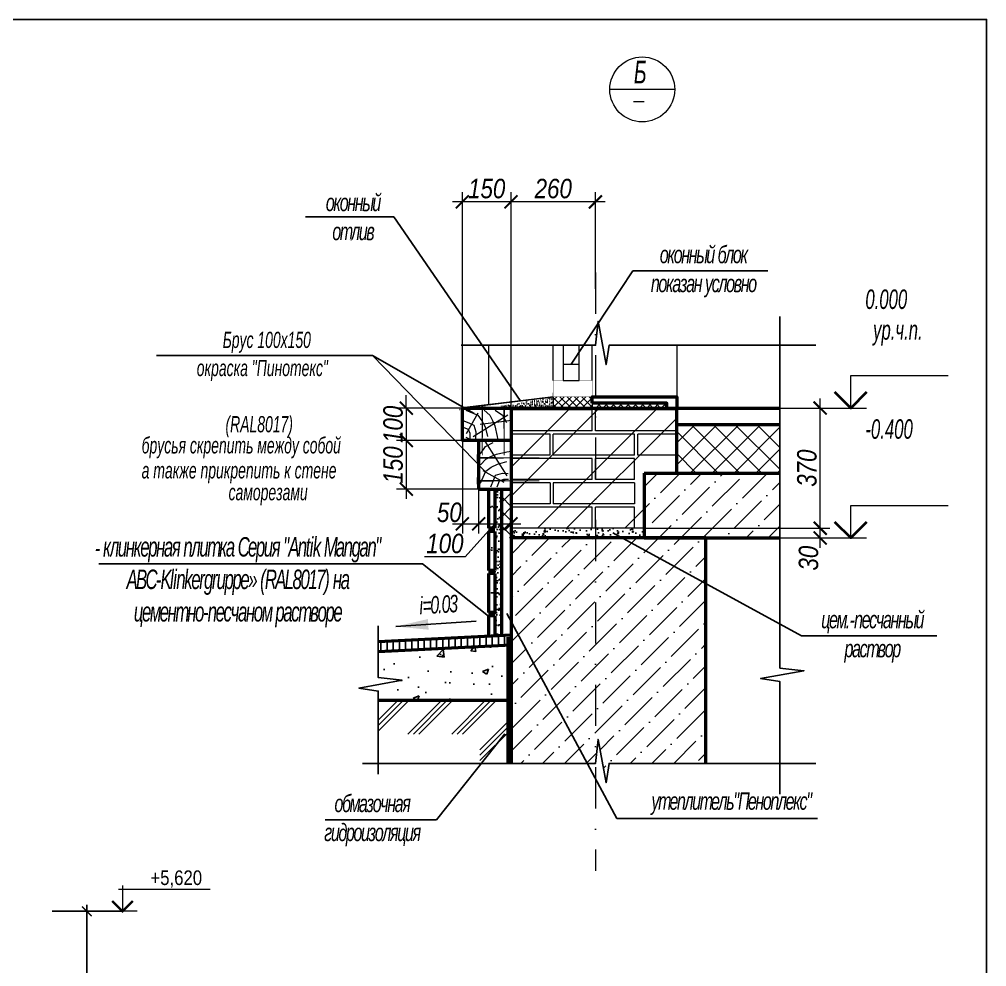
# Model space of a CAD drawing. Header units: millimetres. Extents: x 1582001 to 3303937, y 226471 to 491235.
# Drawn here: x 1650605 to 1665501, y 365250 to 379845 of the extents above; entities that cross this region are included whole.
import ezdxf
from ezdxf.enums import TextEntityAlignment as Align

# ---------------------------------------------------------------- set-up
doc = ezdxf.new("R2010")
doc.units = ezdxf.units.MM
for name, pattern in [('CENTER', [50.8, 31.75, -6.35, 6.35, -6.35]), ('CONTI', [0]), ('DASHDOT', [25.4, 12.7, -6.35, 0, -6.35]), ('DASHED', [0.75, 0.5, -0.25]), ('GOST2.303 4', [7, 5, -2, 0])]:
    doc.linetypes.add(name, pattern=pattern)
doc.layers.get('Defpoints').update_dxf_attribs({"color": 255, "lineweight": 30})
for name, color, linetype, lineweight in [('A-Wall-G', 22, 'Continuous', 50), ('АDT-Окна', 92, 'Continuous', 9), ('Интерьер - Лестница_Ном_пера__1', 7, 'Continuous', 13), ('Надписи', 7, 'Continuous', 15), ('Оси', 251, 'CENTER', 9), ('Отметки', 123, 'Continuous', 18), ('Размеры', 7, 'Continuous', 18), ('Тонкая', 6, 'Continuous', 15), ('Штриховка', 252, 'Continuous', 15), ('Штриховки', 251, 'Continuous', 20)]:
    doc.layers.add(name, color=color, linetype=linetype, lineweight=lineweight)
for name, color, linetype in [('A0-02', 254, 'Continuous'), ('Rasmer', 135, 'Continuous'), ('Strichovki', 251, 'Continuous'), ('Формуляр', 138, 'Continuous')]:
    doc.layers.add(name, color=color, linetype=linetype)
doc.layers.add('Оболочка - Крыша_Ном_пера__118', color=7, linetype='Continuous', lineweight=13, true_color=0x573938)
doc.styles.add('-АР-', font='ARIALN.TTF', dxfattribs={"width": 0.98, "height": 300})
doc.styles.add('Arch-Dim', font='ARIALNI.TTF', dxfattribs={"width": 0.98, "height": 300})
doc.styles.get("Standard").update_dxf_attribs({"font": 'ARIALNI.TTF', "height": 300})
doc.styles.add('style', font='ARIALNI.TTF', dxfattribs={"width": 0.98, "height": 300})
doc.styles.add('STYLE1', font='ARIALNI.TTF', dxfattribs={"height": 300})
doc.dimstyles.new('20', dxfattribs={"dimscale": 100, "dimtxt": 2.5, "dimasz": 2, "dimexe": 1.5, "dimexo": 0, "dimgap": 0.5, "dimtad": 1, "dimdec": 0, "dimlfac": 0.2, "dimzin": 0, "dimdsep": 46, "dimtxsty": 'STYLE1', "dimblk": 'ARCHTICK', "dimcen": -0.5, "dimdle": 1.5, "dimadec": 0, "dimazin": 0, "dimtm": 1e-09, "dimtfac": 1, "dimtdec": 0, "dimtix": 1, "dimtmove": 2, "dimatfit": 3, "dimldrblk": 'OPEN30', "dimfxl": 0, "dimtolj": 1, "dimtzin": 0, "dimlwd": 13, "dimlwe": 13, "dimarcsym": 0})
doc.dimstyles.get("Standard").update_dxf_attribs({"dimscale": 100, "dimtxt": 240, "dimasz": 200, "dimexe": 200, "dimexo": 100, "dimgap": 100, "dimtad": 1, "dimdec": 0, "dimrnd": 0.0005, "dimzin": 0, "dimdsep": 46, "dimtxsty": 'Standard', "dimblk": 'ARCHTICK', "dimcen": 100, "dimdle": 200, "dimadec": 0, "dimazin": 0, "dimtfac": 1, "dimtdec": 0, "dimtofl": 0, "dimtmove": 2, "dimatfit": 2, "dimfxl": 0, "dimtolj": 1, "dimtzin": 0, "dimarcsym": 0})
doc.dimstyles.new('М100', dxfattribs={"dimtxt": 600, "dimasz": 150, "dimexe": 100, "dimexo": 200, "dimgap": 100, "dimtad": 1, "dimdec": 0, "dimtxsty": 'style', "dimblk": 'ARCHTICK', "dimcen": 150, "dimdle": 100, "dimclrt": 256, "dimadec": 0, "dimazin": 0, "dimtfac": 1, "dimtdec": 0, "dimtmove": 1, "dimatfit": 3, "dimldrblk": 'NONE', "dimfxl": 0, "dimarcsym": 0})
pattern_1 = [(45, (1463808.56, 239195.35), (126.28485, 463.04446), [595.3125, -119.0625, 0, -119.0625])]

# ---------------------------------------------------------------- blocks, each defined once
blk = doc.blocks.new('_ArchTick')
at = {"color": 0, "linetype": 'ByBlock', "const_width": 0.15}
blk.add_lwpolyline([(-0.5, -0.5), (0.5, 0.5)], dxfattribs=at)
blk = doc.blocks.new('*D827')
at = {"color": 0, "lineweight": 13, "ltscale": 100, "transparency": 16777216}
for p, q in [((1662937, 371705), (1662937, 372155)), ((1660227, 372005), (1663087, 372005)), ((1661177, 371855), (1663087, 371855))]:
    blk.add_line(p, q, dxfattribs=at)
at = {"layer": 'Defpoints', "color": 0, "lineweight": -3, "ltscale": 100, "transparency": 16777216}
for p in [(1660227, 372005), (1662937, 372005), (1661177, 371855)]:
    blk.add_point(p, dxfattribs=at)
at = {"color": 0, "lineweight": 13, "ltscale": 100, "transparency": 16777216, "xscale": 200, "yscale": 200, "zscale": 200}
for p, rotation in [((1662937, 372005), 90), ((1662937, 371855), 270)]:
    blk.add_blockref('_ArchTick', p, dxfattribs=dict(at, rotation=rotation))
at = {"color": 0, "ltscale": 100, "transparency": 16777216, "insert": (1662759, 371543), "char_height": 300, "attachment_point": 5, "rotation": 90, "style": 'STYLE1'}
blk.add_mtext('\\A1;30', dxfattribs=at)
blk = doc.blocks.new('_Open30')
at = {"color": 0, "linetype": 'ByBlock', "lineweight": -2}
for p, q in [((-1, 0.268), (0, 0)), ((0, 0), (-1, -0.268)), ((0, 0), (-1, 0))]:
    blk.add_line(p, q, dxfattribs=at)
blk = doc.blocks.new('*D828')
at = {"color": 0, "lineweight": 13, "ltscale": 100, "transparency": 16777216}
for p, q in [((1662937, 371855), (1662937, 374005)), ((1662318, 373855), (1663087, 373855)), ((1660227, 372005), (1663087, 372005))]:
    blk.add_line(p, q, dxfattribs=at)
at = {"layer": 'Defpoints', "color": 0, "lineweight": -3, "ltscale": 100, "transparency": 16777216}
for p in [(1662318, 373855), (1662937, 373855), (1660227, 372005)]:
    blk.add_point(p, dxfattribs=at)
at = {"color": 0, "lineweight": 13, "ltscale": 100, "transparency": 16777216, "xscale": 200, "yscale": 200, "zscale": 200}
for p, rotation in [((1662937, 373855), 90), ((1662937, 372005), 270)]:
    blk.add_blockref('_ArchTick', p, dxfattribs=dict(at, rotation=rotation))
at = {"color": 0, "ltscale": 100, "transparency": 16777216, "insert": (1662734, 372930), "char_height": 300, "attachment_point": 5, "rotation": 90, "style": 'STYLE1'}
blk.add_mtext('\\A1;370', dxfattribs=at)
blk = doc.blocks.new('*D829')
at = {"color": 0, "lineweight": 13, "ltscale": 100, "transparency": 16777216}
for p, q in [((1658177, 373855), (1658177, 377183)), ((1659477, 375692), (1659477, 377183)), ((1659627, 377033), (1658027, 377033))]:
    blk.add_line(p, q, dxfattribs=at)
at = {"layer": 'Defpoints', "color": 0, "lineweight": -3, "ltscale": 100, "transparency": 16777216}
for p in [(1658177, 377033), (1659477, 375692), (1658177, 373855)]:
    blk.add_point(p, dxfattribs=at)
at = {"color": 0, "lineweight": 13, "ltscale": 100, "transparency": 16777216, "xscale": 200, "yscale": 200, "zscale": 200, "rotation": 180}
blk.add_blockref('_ArchTick', (1658177, 377033), dxfattribs=at)
at = {"color": 0, "lineweight": 13, "ltscale": 100, "transparency": 16777216, "xscale": 200, "yscale": 200, "zscale": 200}
blk.add_blockref('_ArchTick', (1659477, 377033), dxfattribs=at)
at = {"color": 0, "ltscale": 100, "transparency": 16777216, "insert": (1658827, 377236), "char_height": 300, "attachment_point": 5, "style": 'STYLE1'}
blk.add_mtext('\\A1;260', dxfattribs=at)
blk = doc.blocks.new('*D830')
at = {"color": 0, "lineweight": 13, "ltscale": 100, "transparency": 16777216}
for p, q in [((1657427, 373855), (1657427, 377183)), ((1658177, 373855), (1658177, 377183)), ((1658327, 377033), (1657277, 377033))]:
    blk.add_line(p, q, dxfattribs=at)
at = {"layer": 'Defpoints', "color": 0, "lineweight": -3, "ltscale": 100, "transparency": 16777216}
for p in [(1657427, 377033), (1657427, 373855), (1658177, 373855)]:
    blk.add_point(p, dxfattribs=at)
at = {"color": 0, "lineweight": 13, "ltscale": 100, "transparency": 16777216, "xscale": 200, "yscale": 200, "zscale": 200, "rotation": 180}
blk.add_blockref('_ArchTick', (1657427, 377033), dxfattribs=at)
at = {"color": 0, "lineweight": 13, "ltscale": 100, "transparency": 16777216, "xscale": 200, "yscale": 200, "zscale": 200}
blk.add_blockref('_ArchTick', (1658177, 377033), dxfattribs=at)
at = {"color": 0, "ltscale": 100, "transparency": 16777216, "insert": (1657802, 377236), "char_height": 300, "attachment_point": 5, "style": 'STYLE1'}
blk.add_mtext('\\A1;150', dxfattribs=at)
blk = doc.blocks.new('*D831')
at = {"color": 0, "lineweight": 13, "ltscale": 100, "transparency": 16777216}
for p, q in [((1656564, 373855), (1656564, 374055)), ((1657427, 373855), (1656414, 373855)), ((1656564, 373855), (1656564, 373355)), ((1657427, 373355), (1656414, 373355)), ((1656564, 373355), (1656564, 373155))]:
    blk.add_line(p, q, dxfattribs=at)
at = {"layer": 'Defpoints', "color": 0, "lineweight": -3, "ltscale": 100, "transparency": 16777216}
for p in [(1657427, 373855), (1656564, 373355), (1657427, 373355)]:
    blk.add_point(p, dxfattribs=at)
at = {"color": 0, "lineweight": 13, "ltscale": 100, "transparency": 16777216, "xscale": 200, "yscale": 200, "zscale": 200}
for p, rotation in [((1656564, 373855), 270), ((1656564, 373355), 90)]:
    blk.add_blockref('_ArchTick', p, dxfattribs=dict(at, rotation=rotation))
at = {"color": 0, "ltscale": 100, "transparency": 16777216, "insert": (1656361, 373605), "char_height": 300, "attachment_point": 5, "rotation": 90, "style": 'STYLE1'}
blk.add_mtext('\\A1;100', dxfattribs=at)
blk = doc.blocks.new('*D832')
at = {"color": 0, "lineweight": 13, "ltscale": 100, "transparency": 16777216}
for p, q in [((1656564, 373505), (1656564, 372455)), ((1657427, 373355), (1656414, 373355)), ((1657677, 372605), (1656414, 372605))]:
    blk.add_line(p, q, dxfattribs=at)
at = {"layer": 'Defpoints', "color": 0, "lineweight": -3, "ltscale": 100, "transparency": 16777216}
for p in [(1657427, 373355), (1656564, 372605), (1657677, 372605)]:
    blk.add_point(p, dxfattribs=at)
at = {"color": 0, "lineweight": 13, "ltscale": 100, "transparency": 16777216, "xscale": 200, "yscale": 200, "zscale": 200}
for p, rotation in [((1656564, 373355), 90), ((1656564, 372605), 270)]:
    blk.add_blockref('_ArchTick', p, dxfattribs=dict(at, rotation=rotation))
at = {"color": 0, "ltscale": 100, "transparency": 16777216, "insert": (1656361, 372980), "char_height": 300, "attachment_point": 5, "rotation": 90, "style": 'STYLE1'}
blk.add_mtext('\\A1;150', dxfattribs=at)
blk = doc.blocks.new('*D833')
at = {"color": 0, "lineweight": 13, "ltscale": 100, "transparency": 16777216}
for p, q in [((1657427, 373355), (1657427, 371923)), ((1657677, 372605), (1657677, 371923)), ((1657277, 372073), (1657827, 372073))]:
    blk.add_line(p, q, dxfattribs=at)
at = {"layer": 'Defpoints', "color": 0, "lineweight": -3, "ltscale": 100, "transparency": 16777216}
for p in [(1657427, 373355), (1657677, 372605), (1657677, 372073)]:
    blk.add_point(p, dxfattribs=at)
at = {"color": 0, "lineweight": 13, "ltscale": 100, "transparency": 16777216, "xscale": 200, "yscale": 200, "zscale": 200, "rotation": 180}
blk.add_blockref('_ArchTick', (1657427, 372073), dxfattribs=at)
at = {"color": 0, "lineweight": 13, "ltscale": 100, "transparency": 16777216, "xscale": 200, "yscale": 200, "zscale": 200}
blk.add_blockref('_ArchTick', (1657677, 372073), dxfattribs=at)
at = {"color": 0, "ltscale": 100, "transparency": 16777216, "insert": (1657227, 372248), "char_height": 300, "attachment_point": 5, "style": 'STYLE1'}
blk.add_mtext('\\A1;50', dxfattribs=at)
blk = doc.blocks.new('*D826')
at = {"color": 0, "lineweight": 13, "ltscale": 100, "transparency": 16777216}
for p, q in [((1657677, 372605), (1657677, 371923)), ((1658177, 371292), (1658177, 372223)), ((1657927, 372073), (1657470, 371565)), ((1657527, 372073), (1658327, 372073)), ((1657470, 371565), (1656845, 371565))]:
    blk.add_line(p, q, dxfattribs=at)
at = {"layer": 'Defpoints', "color": 0, "lineweight": -3, "ltscale": 100, "transparency": 16777216}
for p in [(1657677, 372605), (1658177, 372073), (1658177, 371292)]:
    blk.add_point(p, dxfattribs=at)
at = {"color": 0, "lineweight": 13, "ltscale": 100, "transparency": 16777216, "xscale": 200, "yscale": 200, "zscale": 200, "rotation": 180}
blk.add_blockref('_ArchTick', (1657677, 372073), dxfattribs=at)
at = {"color": 0, "lineweight": 13, "ltscale": 100, "transparency": 16777216, "xscale": 200, "yscale": 200, "zscale": 200}
blk.add_blockref('_ArchTick', (1658177, 372073), dxfattribs=at)
at = {"color": 0, "ltscale": 100, "transparency": 16777216, "insert": (1657158, 371768), "char_height": 300, "attachment_point": 5, "style": 'STYLE1'}
blk.add_mtext('\\A1;100', dxfattribs=at)
blk = doc.blocks.new('*D840')
at = {"layer": 'Defpoints', "color": 0, "lineweight": -3, "transparency": 16777216}
for p in [(1650910, 366103), (1651644, 366103), (1650429, 363273)]:
    blk.add_point(p, dxfattribs=at)
at = {"layer": 'Размеры', "color": 0, "lineweight": -2, "transparency": 16777216}
for p, q in [((1651644, 363173), (1651644, 366203)), ((1651110, 366103), (1651744, 366103)), ((1650629, 363273), (1651744, 363273))]:
    blk.add_line(p, q, dxfattribs=at)
at = {"layer": 'Размеры', "color": 0, "lineweight": -2, "transparency": 16777216, "xscale": 150, "yscale": 150, "zscale": 150}
for p, rotation in [((1651644, 366103), 90), ((1651644, 363273), 270)]:
    blk.add_blockref('_ArchTick', p, dxfattribs=dict(at, rotation=rotation))
at = {"layer": 'Размеры', "transparency": 16777216, "insert": (1651391, 364688), "char_height": 300, "attachment_point": 5, "rotation": 90, "style": 'style'}
blk.add_mtext('2830', dxfattribs=at)
blk = doc.blocks.new('_None')
blk = doc.blocks.new('*U5')
at = {"color": 0, "linetype": 'Continuous', "lineweight": -2}
for p, q in [((24, 4.5), (5.2, 4.5)), ((6, 5.3), (6, 0)), ((9, 0), (0, 0)), ((0, 0), (6, 0))]:
    blk.add_line(p, q, dxfattribs=at)
at = {"color": 0, "linetype": 'Continuous', "lineweight": -2, "const_width": 0.5}
blk.add_lwpolyline([(3.88, 2.12), (6, 0), (8.12, 2.12)], dxfattribs=at)
at = {"color": 0, "linetype": 'Continuous', "lineweight": -2, "style": '-АР-', "flags": 8}
blk.add_attdef('OTMETKA', text='', height=3, dxfattribs=at).set_placement((17.03, 4.5), align=Align.BOTTOM_CENTER)
blk.add_attdef('FLOOR', text='', height=3, dxfattribs=at).set_placement((17, 3.5), align=Align.TOP_CENTER)

msp = doc.modelspace()

# ---------------------------------------------------------------- hatches: boundary and pattern name
at = {"ltscale": 100}
h = msp.add_hatch(dxfattribs=at)
h.set_pattern_fill('AR-SAND', color=256, scale=2.5, style=0)
h.set_pattern_definition([(142.5, (2123585.71, 312166.34), (4.000078, 122.35331), [0, -96.52, 0, -107.95, 0, -103.1875]), (172.5, (2123585.7, 312166.34), (-112.38082, 179.206275), [0, -52.07, 0, -86.995, 0, -33.3375]), (212.5, (2123663.81, 312166.34), (-197.748093, 0.359296), [0, -31.75, 0, -114.3, 0, -149.225]), (222.5, (2123663.81, 312166.34), (-190.889113, 55.73233), [0, -15.875, 0, -74.93, 0, -85.725])])
h.paths.add_polyline_path([(1658027.2, 372605.1), (1657927.2, 372605.1), (1657927.2, 372355.1), (1657827.2, 372355.1), (1657827.2, 372305.1), (1657927.2, 372305.1), (1657927.2, 371705.1), (1657827.2, 371705.1), (1657827.2, 371655.1), (1657927.2, 371655.1), (1657927.2, 371046.4), (1657827.2, 371046.4), (1657827.2, 370996.4), (1657927.2, 370996.4), (1657927.2, 370342.6), (1658027.2, 370347.6)])
h = msp.add_hatch(dxfattribs=at)
h.set_pattern_fill('AR-CONC', color=256, scale=1.25, style=0)
h.set_pattern_definition([(130, (2123585.7, 312166.34), (-227.730836, -19.92386), [23.8125, -261.9375]), (185, (2123585.7, 312166.34), (44.05353, 238.8208), [19.05, -209.55]), (79.549, (2123566.73, 312164.68), (-183.67813, 218.89586), [20.2375, -222.6125]), (133.8158, (2123585.7, 312229.84), (-338.8488, -52.55291), [35.71875, -392.90625]), (83.3644, (2123557.47, 312225.46), (-296.7553, 309.28194), [30.35625, -333.91875]), (188.816, (2123585.7, 312229.84), (-296.75576, 309.2814), [28.575, -314.325]), (159, (2123553.96, 312213.97), (-189.5186, -127.8319), [23.8125, -261.9375]), (214, (2123553.96, 312213.97), (-77.25254, 230.23496), [19.05, -209.55]), (108.5486, (2123538.16, 312203.31), (-266.77061, 102.40357), [20.2375, -222.6125]), (142.5, (2123585.71, 312166.34), (-3.860754, 105.693799), [0, -207.01, 0, -212.725, 0, -210.34375]), (172.5, (2123585.71, 312166.34), (-83.524578, 125.225719), [0, -121.285, 0, -202.2475, 0, -80.16875]), (212.5, (2123656.51, 312166.34), (-169.488244, -7.16093), [0, -79.375, 0, -247.65, 0, -328.6125]), (222.5, (2123688.26, 312166.34), (-185.161477, 31.783114), [0, -103.1875, 0, -164.465, 0, -233.3625])])
h.paths.add_polyline_path([(1658177.2, 371855.1), (1658177.2, 372005.1), (1659427.2, 372005.1), (1659477.2, 372005.1), (1659477.2, 371855.1)])
h.paths.add_polyline_path([(1660227.2, 372005.1), (1660227.2, 371855.1), (1659477.2, 371855.1), (1659477.2, 372005.1)])
h = msp.add_hatch(dxfattribs=at)
h.set_pattern_fill('ANSI31', color=256, scale=30, angle=45, style=0)
h.set_pattern_definition([(90, (1581591.985, 320367.255), (-95.25, 2e-14), [])])
h.paths.add_polyline_path([(1656130.6, 370252.8), (1656130.6, 370102.6), (1658177.2, 370204.9), (1658177.2, 370355.1)])
h = msp.add_hatch(dxfattribs=at)
h.set_pattern_fill('AR-CONC', color=256, scale=5, style=0)
h.set_pattern_definition([(50, (1581592, 320367.26), (910.9233, -79.6954), [95.25, -1047.75]), (355, (1581592, 320367.3), (-176.214, 955.283), [76.2, -838.2]), (100.451, (1581667.9, 320360.6), (734.7125, 875.5834), [80.95, -890.45]), (46.1842, (1581592, 320621.3), (1355.395, -210.212), [142.875, -1571.625]), (96.6356, (1581705, 320603.7), (1187.021, 1237.128), [121.425, -1335.675]), (351.184, (1581592, 320621.3), (1187.023, 1237.126), [114.3, -1257.3]), (21, (1581719, 320557.76), (758.0744, -511.3276), [95.25, -1047.75]), (326, (1581719, 320557.8), (309.01, 920.94), [76.2, -838.2]), (71.4514, (1581782.2, 320515.14), (1067.0825, 409.614), [80.95, -890.45]), (37.5, (1581592, 320367.26), (15.443, 422.7752), [0, -828.04, 0, -850.9, 0, -841.375]), (7.5, (1581592, 320367.26), (334.0983, 500.9029), [0, -485.14, 0, -808.99, 0, -320.675]), (327.5, (1581308.78, 320367.26), (677.953, -28.6437), [0, -317.5, 0, -990.6, 0, -1314.45]), (317.5, (1581181.8, 320367.26), (740.646, 127.1325), [0, -412.75, 0, -657.86, 0, -933.45])])
h.paths.add_polyline_path([(1658143.5, 369355.1), (1658143.5, 370203.3), (1656130.6, 370102.6), (1656130.6, 369703.9), (1656498.5, 369663.7), (1655832.9, 369542.2), (1656130.6, 369496.1), (1656130.6, 369355.1)])
at = {"layer": 'Strichovki'}
h = msp.add_hatch(dxfattribs=at)
h.set_pattern_fill('AR-SAND', color=256, style=0)
h.set_pattern_definition([(142.5, (3584751.193, 209887.06), (1.6000313, 48.9413237), [0, -38.608, 0, -43.18, 0, -41.275]), (172.5, (3584751.19, 209887.06), (-44.9523283, 71.68251), [0, -20.828, 0, -34.798, 0, -13.335]), (212.5, (3584782.435, 209887.06), (-79.099237, 0.1437185), [0, -12.7, 0, -45.72, 0, -59.69]), (222.5, (3584782.435, 209887.06), (-76.3556452, 22.2929323), [0, -6.35, 0, -29.972, 0, -34.29])])
h.paths.add_polyline_path([(1658827.2, 374030.1), (1658827.2, 373855.1), (1657877.2, 373855.1)])
h = msp.add_hatch(dxfattribs=at)
h.set_pattern_fill('ANSI37', color=256, scale=25, style=0)
h.set_pattern_definition([(135, (3563954.72, 637288.394), (56.1266008, 56.1266008), []), (45, (3563954.72, 637288.394), (56.1266008, -56.1266008), [])])
h.paths.add_polyline_path([(1658827.2, 374030.1), (1659427.2, 374030.1), (1659427.2, 373855.1), (1658827.2, 373855.1)])
h = msp.add_hatch(dxfattribs=at)
h.set_pattern_fill('ANSI37', color=256, scale=25, style=0)
h.set_pattern_definition([(135, (2123585.71, 312166.34), (56.126601, 56.126601), []), (45, (2123585.71, 312166.34), (56.126601, -56.126601), [])])
h.paths.add_polyline_path([(1660577.2, 373930.1), (1660577.2, 373855.1), (1659477.2, 373855.1), (1659477.2, 373930.1)])
at = {"layer": 'Штриховки', "ltscale": 100}
h = msp.add_hatch(dxfattribs=at)
h.set_pattern_fill('ANSI32', color=256, scale=100, style=0)
h.set_pattern_definition([(45, (1463808.6, 239195.35), (-673.5192, 673.5192), []), (45, (1464257.6, 239195.35), (-673.5192, 673.5192), [])])
h.paths.add_polyline_path([(1660227.2, 372005.1), (1659477.2, 372005.1), (1659477.2, 373855.1), (1660727.2, 373855.1), (1660727.2, 372855.1), (1660227.2, 372855.1)])
h.paths.add_polyline_path([(1659477.2, 372005.1), (1658177.2, 372005.1), (1658177.2, 373855.1), (1659477.2, 373855.1)])
h = msp.add_hatch(dxfattribs=at)
h.set_pattern_fill('ANSI37', color=256, scale=75, style=0)
h.set_pattern_definition([(135, (2143895.7, 264126.7), (168.3798, 168.3798), []), (45, (2143895.7, 264126.7), (168.3798, -168.3798), [])])
h.paths.add_polyline_path([(1662317.7, 372855.1), (1662317.7, 373605.1), (1660727.2, 373605.1), (1660727.2, 372855.1)])
h = msp.add_hatch(dxfattribs=at)
h.set_pattern_fill('ANSI36', color=256, scale=75, style=0)
h.set_pattern_definition(pattern_1)
h.paths.add_polyline_path([(1660227.2, 372855.1), (1660227.2, 371855.1), (1662317.7, 371855.1), (1662317.7, 372855.1)])
h = msp.add_hatch(dxfattribs=at)
h.set_pattern_fill('ANSI37', color=256, scale=50, style=0)
h.set_pattern_definition([(135, (2123585.7, 312166.34), (112.2532, 112.2532), []), (45, (2123585.7, 312166.34), (112.2532, -112.2532), [])])
h.paths.add_polyline_path([(1658177.2, 372605.1), (1658027.2, 372605.1), (1658027.2, 371855.1), (1658177.2, 371855.1)])
h = msp.add_hatch(dxfattribs=at)
h.set_pattern_fill('ANSI36', color=256, scale=75, style=0)
h.set_pattern_definition(pattern_1)
h.paths.add_polyline_path([(1659477.2, 368381.9), (1659477.7, 368381.9), (1659517.8, 368749.8), (1659639.4, 368084.2), (1659685.5, 368381.9), (1661177.2, 368381.9), (1661177.2, 371855.1), (1659477.2, 371855.1)])
h.paths.add_polyline_path([(1659477.2, 371855.1), (1658177.2, 371855.1), (1658177.2, 368381.9), (1659477.2, 368381.9)])
h = msp.add_hatch(dxfattribs=at)
h.set_pattern_fill('PLAST', color=256, scale=75, angle=45, style=0)
h.set_pattern_definition([(45, (1463808.56, 239195.35), (-336.7596, 336.7596), []), (45, (1463766.47, 239237.44), (-336.7596, 336.7596), []), (45, (1463724.37, 239279.54), (-336.7596, 336.7596), [])])
h.paths.add_polyline_path([(1657694.9, 368381.9), (1658177.2, 368381.9), (1658177.2, 369355.1), (1656130.6, 369355.1), (1656130.6, 368834.1), (1657694.9, 368834.1)])

# ---------------------------------------------------------------- linework, layer by layer
at = {"layer": 'A-Wall-G', "ltscale": 100}
for p, q in [((1657827.2, 373855.1), (1660727.2, 373855.1)), ((1658177.2, 373855.1), (1658177.2, 371855.1)), ((1660727.2, 372855.1), (1660727.2, 373855.1)), ((1658177.2, 373355.1), (1657427.2, 373355.1)), ((1658177.2, 373355.1), (1657427.2, 373355.1)), ((1657677.2, 373355.1), (1657677.2, 372605.1)), ((1657677.2, 373355.1), (1657677.2, 372605.1)), ((1657677.2, 372605.1), (1658177.2, 372605.1)), ((1657677.2, 372605.1), (1658177.2, 372605.1)), ((1657827.2, 372605.1), (1657827.2, 372005.1)), ((1657927.2, 372605.1), (1657927.2, 372005.1)), ((1658027.2, 372605.1), (1658027.2, 370347.6)), ((1657927.2, 372005.1), (1657827.2, 372005.1)), ((1657827.2, 371955.1), (1657827.2, 371355.1)), ((1657927.2, 371955.1), (1657827.2, 371955.1)), ((1657927.2, 371955.1), (1657927.2, 371355.1)), ((1657927.2, 371355.1), (1657827.2, 371355.1)), ((1657827.2, 371305.1), (1657827.2, 370705.1)), ((1657927.2, 371305.1), (1657827.2, 371305.1)), ((1657927.2, 371305.1), (1657927.2, 370705.1)), ((1657927.2, 370705.1), (1657827.2, 370705.1)), ((1657827.2, 370655.1), (1657827.2, 370337.6)), ((1657927.2, 370655.1), (1657827.2, 370655.1)), ((1657927.2, 370655.1), (1657927.2, 370342.6))]:
    msp.add_line(p, q, dxfattribs=at)
at = {"layer": 'A-Wall-G', "lineweight": 20}
for p, q in [((1659427.2, 373830.1), (1658177.2, 373830.1)), ((1660277.2, 373855.1), (1659027.2, 373855.1)), ((1659427.2, 373505.1), (1659427.2, 373830.1)), ((1659477.2, 373505.1), (1659477.2, 373830.1)), ((1660727.2, 373830.1), (1659477.2, 373830.1)), ((1660727.2, 373505.1), (1660727.2, 373830.1)), ((1659427.2, 373505.1), (1658177.2, 373505.1)), ((1658777.2, 373455.1), (1658177.2, 373455.1)), ((1658777.2, 373130.1), (1658777.2, 373455.1)), ((1658827.2, 373130.1), (1658827.2, 373455.1)), ((1660077.2, 373455.1), (1658827.2, 373455.1)), ((1660727.2, 373505.1), (1659477.2, 373505.1)), ((1660077.2, 373130.1), (1660077.2, 373455.1)), ((1660127.2, 373130.1), (1660127.2, 373455.1)), ((1660727.2, 373455.1), (1660127.2, 373455.1)), ((1660727.2, 373130.1), (1660727.2, 373455.1)), ((1658777.2, 373130.1), (1658177.2, 373130.1)), ((1659427.2, 373080.1), (1658177.2, 373080.1)), ((1660077.2, 373130.1), (1658827.2, 373130.1)), ((1659427.2, 372755.1), (1659427.2, 373080.1)), ((1659477.2, 372755.1), (1659477.2, 373080.1)), ((1660077.2, 373080.1), (1659477.2, 373080.1)), ((1660077.2, 372755.1), (1660077.2, 373080.1)), ((1660727.2, 373130.1), (1660127.2, 373130.1)), ((1659427.2, 372755.1), (1658177.2, 372755.1)), ((1658777.2, 372705.1), (1658177.2, 372705.1)), ((1658777.2, 372705.1), (1658777.2, 372380.1)), ((1658827.2, 372705.1), (1658827.2, 372380.1)), ((1660077.2, 372705.1), (1658827.2, 372705.1)), ((1660077.2, 372755.1), (1659477.2, 372755.1)), ((1660077.2, 372705.1), (1660077.2, 372380.1)), ((1658777.2, 372380.1), (1658177.2, 372380.1)), ((1659427.2, 372330.1), (1658177.2, 372330.1)), ((1660077.2, 372380.1), (1658827.2, 372380.1)), ((1659427.2, 372005.1), (1659427.2, 372330.1)), ((1659477.2, 372005.1), (1659477.2, 372330.1)), ((1660077.2, 372330.1), (1659477.2, 372330.1)), ((1660077.2, 372005.1), (1660077.2, 372330.1)), ((1660227.2, 372005.1), (1658177.2, 372005.1)), ((1659427.2, 372005.1), (1658177.2, 372005.1))]:
    msp.add_line(p, q, dxfattribs=at)
at = {"layer": 'A-Wall-G', "color": 0, "ltscale": 100}
for p, q in [((1660727.2, 373855.1), (1662317.7, 373855.1)), ((1660727.2, 373605.1), (1662317.7, 373605.1)), ((1660227.2, 372855.1), (1662317.7, 372855.1)), ((1660227.2, 372855.1), (1660227.2, 371855.1)), ((1658177.2, 371855.1), (1658177.2, 368381.9)), ((1661177.2, 371855.1), (1658177.2, 371855.1)), ((1660227.2, 371855.1), (1662317.7, 371855.1))]:
    msp.add_line(p, q, dxfattribs=at)
for points in [[(1659427.2, 373930.1), (1659427.2, 374030.1), (1660727.2, 374030.1), (1660727.2, 373855.1)], [(1660577.2, 373855.1), (1660577.2, 373930.1), (1659427.2, 373930.1)], [(1661177.2, 368381.9), (1661177.2, 371855.1)], [(1658177.2, 370355.1), (1656130.6, 370252.8)], [(1658184.7, 370205.3), (1656130.6, 370102.6)], [(1656130.6, 369355.1), (1658177.2, 369355.1)]]:
    msp.add_lwpolyline(points, dxfattribs=at)
at = {"layer": 'A-Wall-G', "ltscale": 100}
msp.add_lwpolyline([(1658177.2, 373355.1), (1657427.2, 373355.1), (1657427.2, 373855.1), (1658177.2, 373855.1), (1658177.2, 373355.1)], dxfattribs=at)
msp.add_lwpolyline([(1658177.2, 373355.1), (1657427.2, 373355.1), (1657427.2, 373855.1), (1658177.2, 373855.1), (1658177.2, 373355.1)], dxfattribs=at)
at = {"layer": 'Rasmer', "ltscale": 2}
for p, q in [((1655011.6, 376800.9), (1656371, 376800.9)), ((1656371, 376800.9), (1658316.4, 373975)), ((1660050.1, 375970.5), (1659102.2, 374530.1)), ((1660050.1, 375970.5), (1662132.7, 375970.5)), ((1652717.7, 374665.4), (1656041.6, 374665.4)), ((1656041.6, 374665.4), (1657607.5, 373769.9)), ((1656041.6, 374665.4), (1657782.7, 372871.9)), ((1659745.6, 371933.3), (1662650.3, 370345.5)), ((1651830.5, 371456.5), (1656811.5, 371456.5)), ((1656811.5, 371456.5), (1657827.2, 370652.3)), ((1659806, 367533.2), (1658112.3, 370689.7)), ((1662650.3, 370345.5), (1664732.9, 370345.5)), ((1657031, 367513.7), (1658081.2, 368839.2)), ((1655314.8, 367513.7), (1657031, 367513.7)), ((1662893.7, 367533.2), (1659806, 367533.2))]:
    msp.add_line(p, q, dxfattribs=at)
at = {"layer": 'Rasmer', "ltscale": 0.1}
for points in [[(1662317.7, 375268.8), (1662317.7, 369850.1), (1662685.6, 369810), (1662020, 369688.5), (1662317.7, 369642.3), (1662317.7, 367906.6)], [(1657407.3, 374824.7), (1659477.7, 374824.7), (1659517.8, 375192.6), (1659639.4, 374527), (1659685.5, 374824.7), (1662869, 374824.7)], [(1656130.6, 370502.3), (1656130.6, 369703.9), (1656498.5, 369663.7), (1655832.9, 369542.2), (1656130.6, 369496.1), (1656130.6, 368214)], [(1655890.8, 368381.9), (1659477.7, 368381.9), (1659517.8, 368749.8), (1659639.4, 368084.2), (1659685.5, 368381.9), (1662869, 368381.9)]]:
    msp.add_lwpolyline(points, dxfattribs=at)
at = {"layer": 'Strichovki'}
msp.add_line((1658827.2, 374030.1), (1657403.7, 373855.1), dxfattribs=at)
at = {"layer": 'АDT-Окна', "ltscale": 100}
for p, q in [((1657827.2, 374824.7), (1657827.2, 373914.3)), ((1660727.2, 374824.7), (1660727.2, 374030.1))]:
    msp.add_line(p, q, dxfattribs=at)
at = {"layer": 'АDT-Окна', "color": 143, "linetype": 'Continuous', "lineweight": 5}
for p, q in [((1658827.2, 374280.1), (1658827.2, 374824.7)), ((1659427.2, 374280.1), (1659427.2, 374824.7)), ((1658977.2, 374530.1), (1659227.2, 374530.1))]:
    msp.add_line(p, q, dxfattribs=at)
at = {"layer": 'АDT-Окна', "color": 92, "linetype": 'Continuous', "lineweight": 9}
for p, q in [((1658827.2, 374030.1), (1658827.2, 373855.1)), ((1659427.2, 374030.1), (1659427.2, 373855.1))]:
    msp.add_line(p, q, dxfattribs=at)
at = {"layer": 'АDT-Окна', "color": 143, "linetype": 'Continuous', "lineweight": 5}
msp.add_lwpolyline([(1658977.2, 374824.7), (1658977.2, 374280.1), (1659227.2, 374280.1), (1659227.2, 374824.7)], dxfattribs=at)
at = {"layer": 'АDT-Окна', "color": 92, "linetype": 'Continuous', "lineweight": 9, "const_width": 5}
msp.add_lwpolyline([(1659427.2, 374030.1), (1658827.2, 374030.1), (1658827.2, 374280.1), (1659427.2, 374280.1), (1659427.2, 374030.1)], dxfattribs=at)
at = {"layer": 'Интерьер - Лестница_Ном_пера__1', "linetype": 'Continuous', "lineweight": 40}
msp.add_line((1657427.2, 373855.1), (1658177.2, 373855.1), dxfattribs=at)
at = {"layer": 'Оболочка - Крыша_Ном_пера__118', "color": 3, "linetype": 'GOST2.303 4', "ltscale": 50, "const_width": 75}
msp.add_lwpolyline([(1658143.5, 370326.9), (1658143.5, 368381.9)], dxfattribs=at)
at = {"layer": 'Оси', "linetype": 'DASHDOT', "ltscale": 50}
msp.add_line((1659477.2, 375943.3), (1659477.2, 366727.7), dxfattribs=at)
at = {"layer": 'Размеры'}
for p, q in [((1661522.4, 373855.1), (1663652.7, 373855.1)), ((1661522.4, 371855.1), (1663652.7, 371855.1))]:
    msp.add_line(p, q, dxfattribs=at)
for points in [[(1663407.5, 373855.1), (1663407.5, 374355.1), (1664907.5, 374355.1)], [(1663407.5, 371855.1), (1663407.5, 372355.1), (1664907.5, 372355.1)]]:
    msp.add_lwpolyline(points, dxfattribs=at)
at = {"layer": 'Размеры', "lineweight": 40}
for points in [[(1663157.5, 374105.1), (1663407.5, 373855.1), (1663657.5, 374105.1)], [(1663157.5, 372105.1), (1663407.5, 371855.1), (1663657.5, 372105.1)]]:
    msp.add_lwpolyline(points, dxfattribs=at)
at = {"layer": 'Тонкая', "const_width": 5}
msp.add_lwpolyline([(1658818.6, 374091.1), (1658818.6, 374035.3), (1657381.1, 373862.7), (1657381.1, 373816.8), (1657390.2, 373838.7), (1657397.4, 373833.2)], dxfattribs=at)
at = {"layer": 'Формуляр', "color": 0}
msp.add_lwpolyline([(1626000.8, 351154.9), (1626000.8, 379844.8), (1665500.8, 379844.8), (1665500.8, 351154.9)], close=True, dxfattribs=at)
at = {"layer": 'Штриховка', "color": 7}
msp.add_line((1660697.5, 378765), (1659697.5, 378765), dxfattribs=at)
at = {"layer": 'Штриховка', "linetype": 'CONTI', "ltscale": 20}
for p, q in [((1657482, 373824.1), (1657666.8, 373744.3)), ((1657482, 373824.1), (1657666.8, 373744.3)), ((1657491.5, 373463.2), (1657672.9, 373782.3)), ((1657491.5, 373463.2), (1657672.9, 373782.3)), ((1657592.4, 373417.3), (1658128.5, 373753.9)), ((1657592.4, 373417.3), (1658128.5, 373753.9)), ((1657666.8, 373744.3), (1657726.7, 373661)), ((1657666.8, 373744.3), (1657726.7, 373661)), ((1657763.1, 373824.1), (1657849, 373744.3)), ((1657763.1, 373824.1), (1657849, 373744.3)), ((1657849, 373744.3), (1657893.3, 373666.2)), ((1657849, 373744.3), (1657893.3, 373666.2)), ((1657931.3, 373824.1), (1658046.3, 373747.7)), ((1657931.3, 373824.1), (1658046.3, 373747.7)), ((1658046.3, 373747.7), (1658105.9, 373632.8)), ((1658046.3, 373747.7), (1658105.9, 373632.8)), ((1657425.9, 373668.8), (1657539.2, 373622)), ((1657425.9, 373668.8), (1657539.2, 373622)), ((1657539.2, 373622), (1657605.6, 373594.6)), ((1657539.2, 373622), (1657605.6, 373594.6)), ((1657605.6, 373594.6), (1657633, 373489.3)), ((1657605.6, 373594.6), (1657633, 373489.3)), ((1657726.7, 373661), (1657776.1, 373564.8)), ((1657726.7, 373661), (1657776.1, 373564.8)), ((1657893.3, 373666.2), (1657925.9, 373580.4)), ((1657893.3, 373666.2), (1657925.9, 373580.4)), ((1657425.9, 373569.3), (1657518.4, 373531)), ((1657425.9, 373569.3), (1657518.4, 373531)), ((1657518.4, 373531), (1657541.9, 373468.5)), ((1657518.4, 373531), (1657541.9, 373468.5)), ((1657541.9, 373468.5), (1657541.9, 373393.1)), ((1657541.9, 373468.5), (1657541.9, 373393.1)), ((1657633, 373489.3), (1657630.4, 373398.3)), ((1657633, 373489.3), (1657630.4, 373398.3)), ((1657776.1, 373564.8), (1657815.2, 373419.1)), ((1657776.1, 373564.8), (1657815.2, 373419.1)), ((1657925.9, 373580.4), (1657962.1, 373419.3)), ((1657925.9, 373580.4), (1657962.1, 373419.3)), ((1657482, 373406.1), (1657579.2, 373355.1)), ((1657482, 373406.1), (1657579.2, 373355.1)), ((1657541.9, 373393.1), (1657533.6, 373355.1)), ((1657541.9, 373393.1), (1657533.6, 373355.1)), ((1657630.4, 373398.3), (1657630.4, 373355.1)), ((1657630.4, 373398.3), (1657630.4, 373355.1)), ((1658115, 372810), (1657778.4, 373346)), ((1658115, 372810), (1657778.4, 373346)), ((1657784.6, 373263.9), (1657899.5, 373323.4)), ((1657784.6, 373263.9), (1657899.5, 373323.4)), ((1657962.1, 373419.3), (1657974.2, 373355.1)), ((1657962.1, 373419.3), (1657974.2, 373355.1)), ((1657708.2, 373148.8), (1657784.6, 373263.9)), ((1657708.2, 373148.8), (1657784.6, 373263.9)), ((1657866.1, 373110.8), (1657951.9, 373143.4)), ((1657866.1, 373110.8), (1657951.9, 373143.4)), ((1657951.9, 373143.4), (1658112.9, 373179.7)), ((1657951.9, 373143.4), (1658112.9, 373179.7)), ((1658112.9, 373179.7), (1658177.2, 373191.8)), ((1658112.9, 373179.7), (1658177.2, 373191.8)), ((1657708.2, 372980.7), (1657788, 373066.6)), ((1657708.2, 372980.7), (1657788, 373066.6)), ((1657788, 373066.6), (1657866.1, 373110.8)), ((1657788, 373066.6), (1657866.1, 373110.8)), ((1657871.3, 372944.2), (1657967.5, 372993.7)), ((1657871.3, 372944.2), (1657967.5, 372993.7)), ((1657967.5, 372993.7), (1658113.2, 373032.8)), ((1657967.5, 372993.7), (1658113.2, 373032.8)), ((1657708.2, 372699.5), (1657788, 372884.4)), ((1657708.2, 372699.5), (1657788, 372884.4)), ((1658069.1, 372709.1), (1657750, 372890.5)), ((1658069.1, 372709.1), (1657750, 372890.5)), ((1657788, 372884.4), (1657871.3, 372944.2)), ((1657788, 372884.4), (1657871.3, 372944.2)), ((1657937.7, 372823.2), (1658043, 372850.5)), ((1657937.7, 372823.2), (1658043, 372850.5)), ((1658043, 372850.5), (1658134, 372847.9)), ((1658043, 372850.5), (1658134, 372847.9)), ((1657863.5, 372643.4), (1657910.3, 372756.8)), ((1657863.5, 372643.4), (1657910.3, 372756.8)), ((1657910.3, 372756.8), (1657937.7, 372823.2)), ((1657910.3, 372756.8), (1657937.7, 372823.2)), ((1657963, 372643.4), (1658001.3, 372736)), ((1657963, 372643.4), (1658001.3, 372736)), ((1658001.3, 372736), (1658063.8, 372759.4)), ((1658001.3, 372736), (1658063.8, 372759.4)), ((1658063.8, 372759.4), (1658139.2, 372759.4)), ((1658063.8, 372759.4), (1658139.2, 372759.4))]:
    msp.add_line(p, q, dxfattribs=at)
at = {"layer": 'Штриховка', "color": 7}
msp.add_circle((1660197.5, 378765), 500, dxfattribs=at)
at = {"layer": 'Штриховки', "color": 1, "ltscale": 100, "const_width": 12.5}
for points in [[(1657786, 373887.6), (1657681.6, 373887.6)], [(1658122.4, 373887.6), (1658018, 373887.6)], [(1657654.3, 373140.9), (1657654.3, 373036.5)], [(1657654.3, 372787.5), (1657654.3, 372683.2)]]:
    msp.add_lwpolyline(points, dxfattribs=at)
at = {"layer": 'Штриховки', "color": 1, "linetype": 'DASHED', "ltscale": 100}
for points in [[(1657733.8, 373887.6, 25, 12.5, 0), (1657733.8, 373126.4, 12.5, 12.5, 0)], [(1658070.2, 373887.6, 25, 12.5, 0), (1658070.2, 373126.4, 12.5, 12.5, 0)], [(1657654.3, 373088.7, 25, 12.5, 0), (1658612.1, 373088.7, 12.5, 12.5, 0)], [(1657654.3, 372735.4, 25, 12.5, 0), (1658612.1, 372735.4, 12.5, 12.5, 0)]]:
    msp.add_lwpolyline(points, format="xyseb", dxfattribs=at)
at = {"layer": 'Штриховки', "ltscale": 100}
msp.add_lwpolyline([(1658177.2, 373665), (1658028.5, 373644.8), (1657702.2, 373605.1)], dxfattribs=at)

# ---------------------------------------------------------------- block references
at = {"layer": 'Отметки', "color": 0, "ltscale": 100, "xscale": 75, "yscale": 75, "zscale": 75}
msp.add_blockref('*U5', (1651744.3, 366102.8), dxfattribs=at).add_auto_attribs({'OTMETKA': '+5,620'})

# ---------------------------------------------------------------- texts
at = {"layer": 'A0-02', "color": 7, "style": 'Arch-Dim', "width": 0.75}
msp.add_text('Б', height=350, dxfattribs=at).set_placement((1660068, 378857.6))
at = {"layer": 'A0-02', "color": 0, "style": 'Arch-Dim', "width": 0.75}
msp.add_text('_', height=350, dxfattribs=at).set_placement((1660081.4, 378627.5))
at = {"layer": 'Rasmer', "ltscale": 2, "style": 'STYLE1', "width": 0.75}
for s, p in [('Брус 100х150', (1653736.7, 374781.8)), ('окраска "Пинотекс"  ', (1653336.9, 374348.5)), ('(RAL8017)', (1653779.6, 373482.5)), ('брусья скрепить между собой ', (1652488.8, 373157.1)), ('а также прикрепить к стене', (1652488.8, 372771.4)), ('саморезами', (1653827, 372435))]:
    msp.add_text(s, height=250, dxfattribs=at).set_placement(p)
at = {"layer": 'Надписи', "color": 0, "ltscale": 100, "char_height": 300, "width": 5366.009, "attachment_point": 5, "style": 'STYLE1'}
for s, insert in [('{\\H0.8929x;\\Q1;\\W0.8;\\T0.85;\\C135;оконный \\Pотлив}', (1655739.5, 376798.5)), ('{\\H0.8929x;\\Q1;\\W0.8;\\T0.85;\\C135;оконный блок\\Pпоказан условно}', (1661136.1, 375958.3)), ('{\\H0.8929x;\\Q1;\\W0.8;\\T0.85;\\C135;- \\H1.12x;\\Q0;\\W0.75;клинкерная плитка Серия "Antik Mangan" АВС-Klinkergruppe» (RAL8017) на цементно-песчаном растворе}', (1653965.6, 371172.3)), ('{\\H0.8929x;\\Q1;\\W0.8;\\T0.85;\\C135;цем.-песчанный\\Pраствор }', (1663736.3, 370333.3)), ('{\\H0.8929x;\\Q1;\\W0.8;\\T0.85;\\C135;утеплитель"Пеноплекс"}', (1661566.2, 367760.7)), ('{\\H0.8929x;\\Q1;\\W0.8;\\T0.85;\\C135;обмазочная \\Pгидроизоляция}', (1656034.3, 367501.4))]:
    msp.add_mtext(s, dxfattribs=dict(at, insert=insert))
at = {"layer": 'Надписи', "color": 0, "ltscale": 100, "insert": (1657049.7, 370826.2), "char_height": 300, "width": 5366.009, "attachment_point": 5, "rotation": 3.65987, "style": 'STYLE1'}
msp.add_mtext('{\\H0.8929x;\\Q1;\\W0.8;\\T0.85;\\C135;i=0.03}', dxfattribs=at)
at = {"layer": 'Размеры', "style": 'STYLE1', "width": 0.75}
for s, p in [('0.000', (1663633.1, 375382.9)), ('ур.ч.п.', (1663751.6, 374909.1)), ('-0.400', (1663633.1, 373382.9))]:
    msp.add_text(s, height=300, dxfattribs=at).set_placement(p)

# ---------------------------------------------------------------- dimensions: what is measured, and where the dimension line sits
at = {"ltscale": 100}
for base, p1, p2, picture, middle in [((1657427.2, 377032.5), (1658177.2, 373855.1), (1657427.2, 373855.1), '*D830', (1657802.2, 377235.7)), ((1658177.2, 377032.5), (1659477.2, 375691.6), (1658177.2, 373855.1), '*D829', (1658827.2, 377235.7))]:
    dim = msp.add_linear_dim(base=base, p1=p1, p2=p2, dimstyle='20', override={"dimscale": 100}, dxfattribs=at)
    dim.commit()
    dim.dimension.update_dxf_attribs({"geometry": picture, "text_midpoint": middle})
for base, p1, p2, picture, middle in [((1656564.4, 373355.1), (1657427.2, 373855.1), (1657427.2, 373355.1), '*D831', (1656361.2, 373605.1)), ((1662936.9, 373855.1), (1660227.2, 372005.1), (1662317.7, 373855.1), '*D828', (1662733.7, 372930.1)), ((1656564.4, 372605.1), (1657427.2, 373355.1), (1657677.2, 372605.1), '*D832', (1656361.2, 372980.1))]:
    dim = msp.add_linear_dim(base=base, p1=p1, p2=p2, angle=90, dimstyle='20', override={"dimscale": 100}, dxfattribs=at)
    dim.commit()
    dim.dimension.update_dxf_attribs({"geometry": picture, "text_midpoint": middle})
for base, p1, p2, override, picture, middle in [((1657677.2, 372072.8), (1657427.2, 373355.1), (1657677.2, 372605.1), {"dimscale": 100}, '*D833', (1657227.2, 372247.8)), ((1658177.2, 372072.8), (1657677.2, 372605.1), (1658177.2, 371292.4), {"dimscale": 100, "dimtmove": 1}, '*D826', (1657420.4, 371565.1))]:
    dim = msp.add_linear_dim(base=base, p1=p1, p2=p2, dimstyle='20', override=override, dxfattribs=at)
    dim.commit()
    dim.dimension.update_dxf_attribs({"geometry": picture, "text_midpoint": middle, "dimtype": 160})
dim = msp.add_linear_dim(base=(1662936.9, 372005.1), p1=(1661177.2, 371855.1), p2=(1660227.2, 372005.1), angle=90, dimstyle='20', override={"dimscale": 100}, dxfattribs=at)
dim.commit()
dim.dimension.update_dxf_attribs({"geometry": '*D827', "text_midpoint": (1662758.6, 371542.7), "dimtype": 160})
at = {"layer": 'Размеры'}
dim = msp.add_linear_dim(base=(1651644.3, 366102.8), p1=(1650429.3, 363272.7), p2=(1650909.8, 366102.8), angle=90, dimstyle='М100', override={"dimtxt": 250, "dimlfac": 1, "dimtxsty": 'style', "dimblk1": 'ArchTick', "dimblk2": 'ArchTick', "dimsah": 1, "dimtolj": 0}, dxfattribs=at)
dim.commit()
dim.dimension.update_dxf_attribs({"geometry": '*D840', "text_midpoint": (1651391.1, 364687.7)})

# ---------------------------------------------------------------- leaders
at = {"ltscale": 100}
msp.add_leader([(1656403.2, 370490.8), (1657641.6, 370571.4)], dimstyle='Standard', override={"dimscale": 100, "dimtxt": 2.5, "dimasz": 5, "dimexe": 1.5, "dimexo": 1.5, "dimgap": 0.8, "dimtad": 0, "dimtih": 0, "dimtoh": 0, "dimdec": 0, "dimzin": 3, "dimtxsty": 'Arch-Dim', "dimcen": 2.5, "dimadec": 2, "dimazin": 2, "dimtfac": 0.75, "dimtdec": 0, "dimtix": 1, "dimtofl": 1, "dimtmove": 1, "dimatfit": 2, "dimfxl": 100, "dimfxlon": 1}, dxfattribs=at)

doc.saveas('drawing.dxf')
